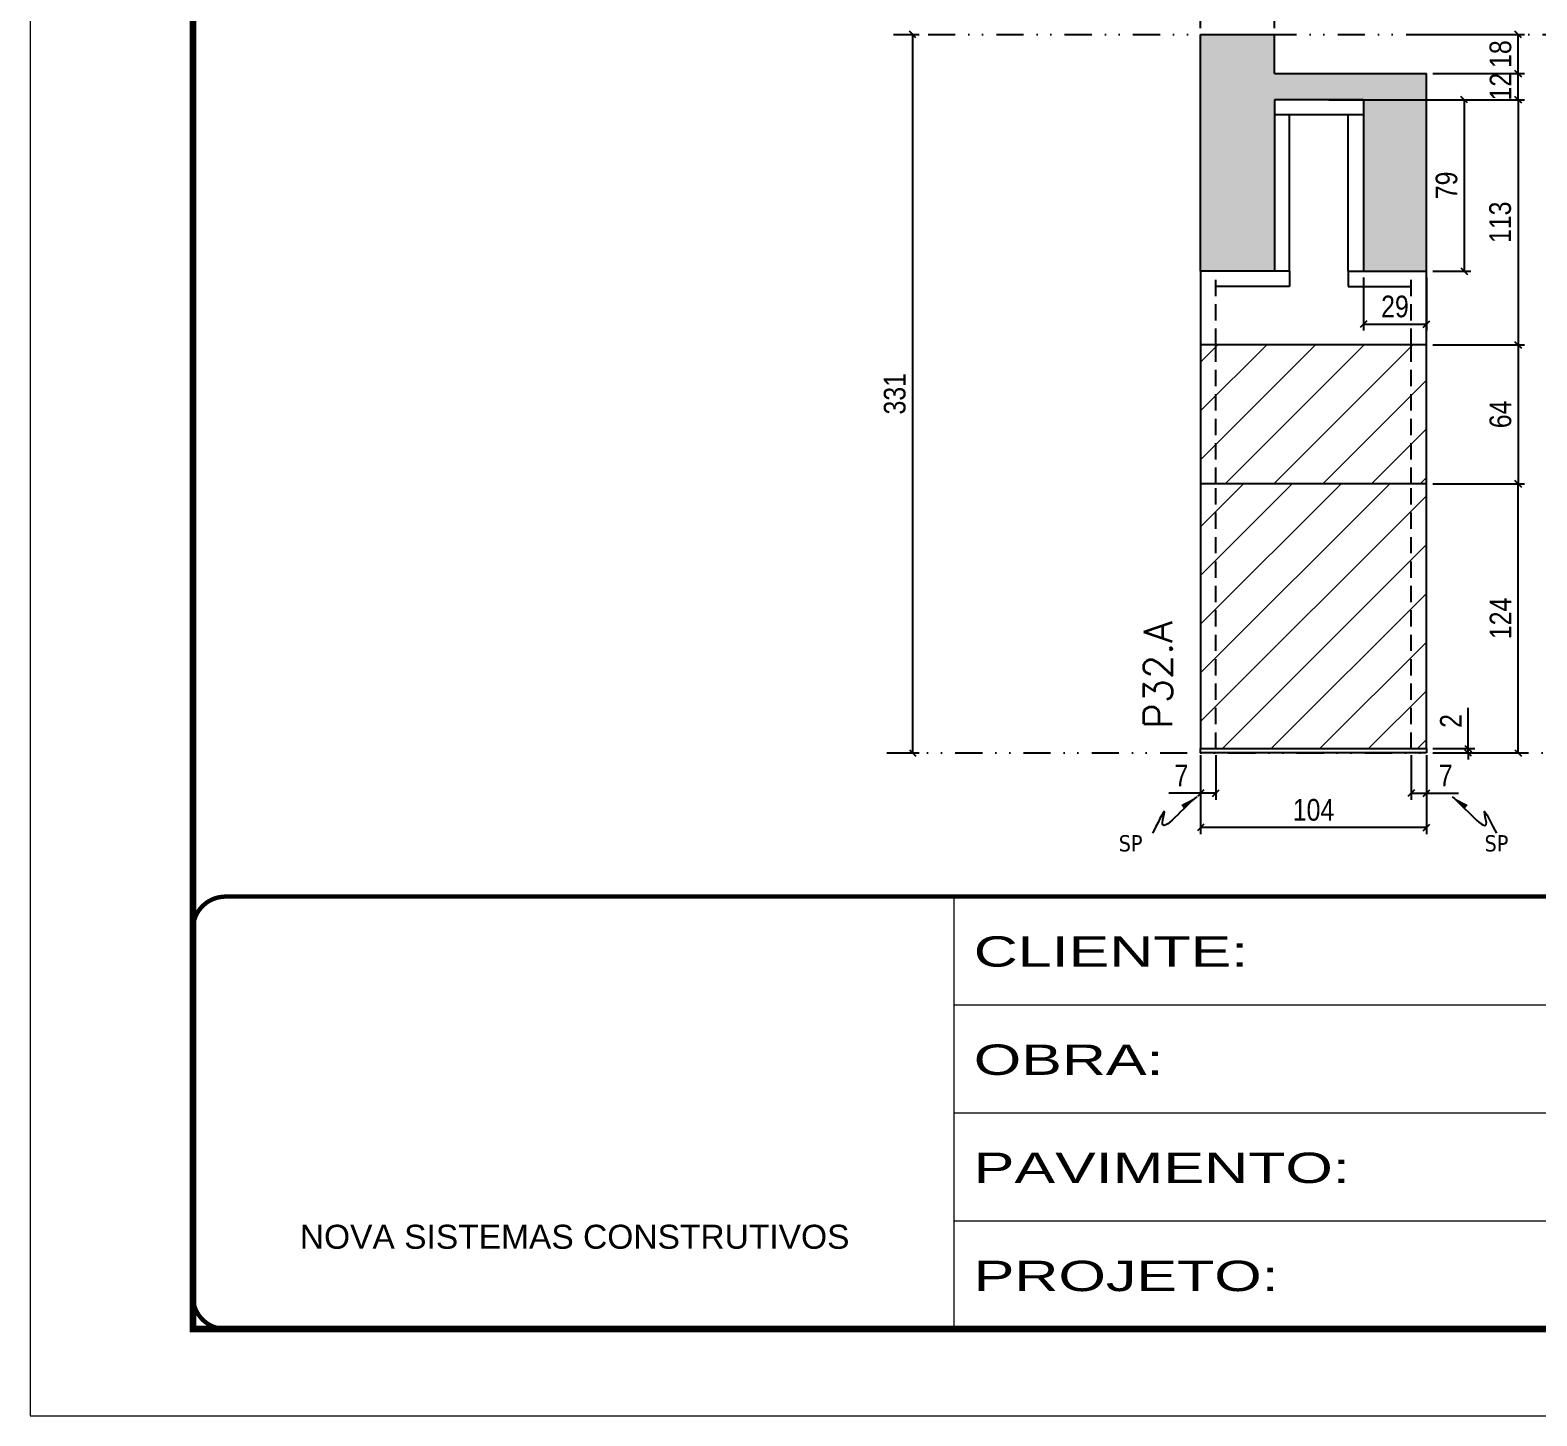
# Model space of a CAD drawing. Extents: x 808 to 7089, y -98 to 17032.
# Drawn here: x 5577 to 6271, y 9091 to 9729 of the extents above; entities that cross this region are included whole.
import ezdxf

# ---------------------------------------------------------------- set-up
doc = ezdxf.new("R2010")
doc.units = 0
for name, pattern in [('CONTINUO', [0]), ('DASHED', [0.75, 0.5, -0.25]), ('DIVIDE2', [0.625, 0.25, -0.125, 0, -0.125, 0, -0.125]), ('HIDDEN', [0.375, 0.25, -0.125])]:
    doc.linetypes.add(name, pattern=pattern)
for name, color, linetype in [('COTA', 241, 'Continuous'), ('Nível', 160, 'Continuous'), ('Painéis', 200, 'Continuous'), ('SARR_2.2x7', 40, 'Continuous'), ('Sarrafo de Pressão', 42, 'HIDDEN'), ('texto', 7, 'Continuous')]:
    doc.layers.add(name, color=color, linetype=linetype)
for name, color, linetype, lineweight in [('Folhas', 255, 'Continuous', 9), ('REAPROVEITAMENTO', 251, 'Continuous', 9), ('SARRAFO DE PRESSAO', 251, 'DASHED', 9), ('Texto Seção', 7, 'Continuous', 15)]:
    doc.layers.add(name, color=color, linetype=linetype, lineweight=lineweight)
doc.styles.add('ARIAL', font='arial.ttf')
doc.styles.add('COTA TECNICA', font='techl___.ttf', dxfattribs={"height": 10})
doc.styles.add('COTA TECNICA-50', font='techl___.ttf', dxfattribs={"height": 10})
doc.styles.add('REGUA-120', font='ROMANS.shx', dxfattribs={"height": 15})
doc.styles.get("Standard").update_dxf_attribs({"font": 'arial.ttf'})
doc.styles.add('Tecnologia', font='')
doc.styles.get('Tecnologia').set_extended_font_data('Forgotten Futurist')
doc.dimstyles.new('COTA PAINEL-50', dxfattribs={"dimtxt": 10, "dimasz": 3, "dimexe": 3, "dimexo": 3, "dimgap": 3, "dimtad": 1, "dimdec": 1, "dimzin": 12, "dimdsep": 46, "dimtxsty": 'COTA TECNICA-50', "dimblk1": 'OBLIQUE', "dimblk2": 'OBLIQUE', "dimsah": 1, "dimcen": 0.9, "dimclrd": 4, "dimclre": 4, "dimclrt": 240, "dimadec": 1, "dimazin": 3, "dimtfac": 1, "dimtdec": 1, "dimtmove": 0, "dimatfit": 3, "dimfxl": 1, "dimtolj": 1, "dimtzin": 12, "dimarcsym": 0})
doc.dimstyles.new('PAINEL', dxfattribs={"dimtxt": 10, "dimasz": 3, "dimexe": 3, "dimexo": 3, "dimgap": 3, "dimtad": 1, "dimdec": 1, "dimzin": 12, "dimdsep": 46, "dimtxsty": 'COTA TECNICA', "dimblk1": 'OBLIQUE', "dimblk2": 'OBLIQUE', "dimsah": 1, "dimcen": 0.9, "dimclrd": 4, "dimclre": 4, "dimclrt": 240, "dimadec": 1, "dimazin": 3, "dimtfac": 1, "dimtdec": 1, "dimtmove": 0, "dimatfit": 3, "dimfxl": 1, "dimtolj": 1, "dimtzin": 12, "dimarcsym": 0})
doc.dimstyles.get("Standard").update_dxf_attribs({"dimtxt": 0.18, "dimasz": 0.18, "dimexe": 0.18, "dimexo": 0.0625, "dimgap": 0.09, "dimtad": 0, "dimtih": 1, "dimtoh": 1, "dimdec": 4, "dimzin": 0, "dimdsep": 46, "dimtxsty": 'Standard', "dimcen": 0.09, "dimadec": 0, "dimazin": 0, "dimtfac": 1, "dimtdec": 4, "dimtofl": 0, "dimtmove": 0, "dimatfit": 3, "dimfxl": 1, "dimtolj": 1, "dimtzin": 0, "dimarcsym": 0})

# ---------------------------------------------------------------- blocks, each defined once
blk = doc.blocks.new('9999999999')
at = {"color": 30, "linetype": 'CONTINUO'}
for p, q in [((98564.56, 34230.21), (98564.56, 34429.45)), ((98564.56, 34379.64), (99583.98, 34379.64)), ((98564.56, 34329.83), (99487.98, 34329.83)), ((98564.56, 34280.02), (99487.98, 34280.02))]:
    blk.add_line(p, q, dxfattribs=at)
at = {"color": 30, "linetype": 'CONTINUO', "const_width": 2}
blk.add_lwpolyline([(99583.98, 34230.21), (99583.98, 34414.45, 0.414214), (99568.98, 34429.45), (98228.98, 34429.45, 0.414214), (98213.98, 34414.45), (98213.98, 34245.21, 0.414214), (98228.98, 34230.21), (99583.98, 34230.21)], format="xyb", dxfattribs=at)
at = {"layer": 'Folhas'}
blk.add_lwpolyline([(98138.98, 34190.21), (99623.98, 34190.21), (99623.98, 35240.21), (98138.98, 35240.21)], close=True, dxfattribs=at)
at = {"layer": 'Folhas', "color": 30, "const_width": 3}
blk.add_lwpolyline([(98213.98, 34230.21), (99583.98, 34230.21), (99583.98, 35200.21), (98213.98, 35200.21)], close=True, dxfattribs=at)
at = {"color": 7, "linetype": 'Continuous', "ltscale": 5, "style": 'ARIAL'}
blk.add_text('NOVA SISTEMAS CONSTRUTIVOS', height=11.0592, dxfattribs=at).set_placement((98263.19, 34267.21))
at = {"layer": 'Folhas', "color": 7, "style": 'Tecnologia', "width": 1.5}
for s, p in [('CLIENTE:', (98573.65, 34397.17)), ('OBRA:', (98573.65, 34347.31)), ('PAVIMENTO:', (98573.65, 34297.5)), ('PROJETO:', (98573.65, 34247.69))]:
    blk.add_text(s, height=14, dxfattribs=at).set_placement(p)
blk = doc.blocks.new('_Oblique')
at = {"color": 0, "linetype": 'ByBlock', "lineweight": -2}
blk.add_line((-0.5, -0.5), (0.5, 0.5), dxfattribs=at)
blk = doc.blocks.new('*D976')
at = {"layer": 'COTA', "color": 4, "lineweight": -2, "transparency": 16777216}
for p, q in [((5974.34, 9727.44), (5986.19, 9727.44)), ((5983.19, 9396.44), (5983.19, 9727.44)), ((5974.34, 9396.44), (5986.19, 9396.44))]:
    blk.add_line(p, q, dxfattribs=at)
at = {"layer": 'Defpoints', "color": 0, "transparency": 16777216}
for p in [(5971.34, 9727.44), (5983.19, 9727.44), (5971.34, 9396.44)]:
    blk.add_point(p, dxfattribs=at)
at = {"layer": 'COTA', "color": 4, "lineweight": -2, "transparency": 16777216, "xscale": 3, "yscale": 3, "zscale": 3}
for p, rotation in [((5983.19, 9727.44), 90), ((5983.19, 9396.44), 270)]:
    blk.add_blockref('_Oblique', p, dxfattribs=dict(at, rotation=rotation))
at = {"layer": 'COTA', "color": 240, "transparency": 16777216, "insert": (5974.97, 9561.94), "char_height": 10, "attachment_point": 5, "rotation": 90, "style": 'COTA TECNICA-50'}
blk.add_mtext('\\A1;331', dxfattribs=at)
blk = doc.blocks.new('*D946')
at = {"layer": 'COTA', "color": 4, "lineweight": -2, "transparency": 16777216}
for p, q in [((6115.84, 9395.44), (6115.84, 9359.08)), ((6219.84, 9395.44), (6219.84, 9359.08)), ((6219.84, 9362.08), (6115.84, 9362.08))]:
    blk.add_line(p, q, dxfattribs=at)
at = {"layer": 'Defpoints', "color": 0, "transparency": 16777216}
for p in [(6115.84, 9398.44), (6219.84, 9398.44), (6115.84, 9362.08)]:
    blk.add_point(p, dxfattribs=at)
at = {"layer": 'COTA', "color": 4, "lineweight": -2, "transparency": 16777216, "xscale": 3, "yscale": 3, "zscale": 3, "rotation": 180}
blk.add_blockref('_Oblique', (6115.84, 9362.08), dxfattribs=at)
at = {"layer": 'COTA', "color": 4, "lineweight": -2, "transparency": 16777216, "xscale": 3, "yscale": 3, "zscale": 3}
blk.add_blockref('_Oblique', (6219.84, 9362.08), dxfattribs=at)
at = {"layer": 'COTA', "color": 240, "transparency": 16777216, "insert": (6167.84, 9370.18), "char_height": 10, "attachment_point": 5, "style": 'COTA TECNICA'}
blk.add_mtext('\\A1;104', dxfattribs=at)
blk = doc.blocks.new('*D947')
at = {"layer": 'COTA', "color": 4, "lineweight": -2, "transparency": 16777216}
for p, q in [((6212.84, 9395.44), (6212.84, 9374.93)), ((6219.84, 9393.44), (6219.84, 9374.93)), ((6212.84, 9377.93), (6219.84, 9377.93)), ((6219.84, 9377.93), (6234.57, 9377.93))]:
    blk.add_line(p, q, dxfattribs=at)
at = {"layer": 'Defpoints', "color": 0, "transparency": 16777216}
for p in [(6212.84, 9398.44), (6219.84, 9396.44), (6219.84, 9377.93)]:
    blk.add_point(p, dxfattribs=at)
at = {"layer": 'COTA', "color": 4, "lineweight": -2, "transparency": 16777216, "xscale": 3, "yscale": 3, "zscale": 3, "rotation": 180}
blk.add_blockref('_Oblique', (6212.84, 9377.93), dxfattribs=at)
at = {"layer": 'COTA', "color": 4, "lineweight": -2, "transparency": 16777216, "xscale": 3, "yscale": 3, "zscale": 3}
blk.add_blockref('_Oblique', (6219.84, 9377.93), dxfattribs=at)
at = {"layer": 'COTA', "color": 240, "transparency": 16777216, "insert": (6228.71, 9386), "char_height": 10, "attachment_point": 5, "style": 'COTA TECNICA-50'}
blk.add_mtext('\\A1;7', dxfattribs=at)
blk = doc.blocks.new('*D948')
at = {"layer": 'COTA', "color": 4, "lineweight": -2, "transparency": 16777216}
for p, q in [((6115.84, 9393.44), (6115.84, 9374.93)), ((6122.84, 9395.44), (6122.84, 9374.93)), ((6115.84, 9377.93), (6101.11, 9377.93)), ((6122.84, 9377.93), (6115.84, 9377.93))]:
    blk.add_line(p, q, dxfattribs=at)
at = {"layer": 'Defpoints', "color": 0, "transparency": 16777216}
for p in [(6122.84, 9398.44), (6115.84, 9396.44), (6115.84, 9377.93)]:
    blk.add_point(p, dxfattribs=at)
at = {"layer": 'COTA', "color": 4, "lineweight": -2, "transparency": 16777216, "xscale": 3, "yscale": 3, "zscale": 3, "rotation": 180}
blk.add_blockref('_Oblique', (6115.84, 9377.93), dxfattribs=at)
at = {"layer": 'COTA', "color": 4, "lineweight": -2, "transparency": 16777216, "xscale": 3, "yscale": 3, "zscale": 3}
blk.add_blockref('_Oblique', (6122.84, 9377.93), dxfattribs=at)
at = {"layer": 'COTA', "color": 240, "transparency": 16777216, "insert": (6106.97, 9386), "char_height": 10, "attachment_point": 5, "style": 'COTA TECNICA-50'}
blk.add_mtext('\\A1;7', dxfattribs=at)
blk = doc.blocks.new('*D949')
at = {"layer": 'COTA', "color": 4, "linetype": 'ByBlock', "lineweight": -2, "transparency": 16777216}
for p, q in [((6222.84, 9520.44), (6265.07, 9520.44)), ((6262.07, 9396.44), (6262.07, 9520.44)), ((6222.84, 9396.44), (6265.07, 9396.44))]:
    blk.add_line(p, q, dxfattribs=at)
at = {"layer": 'Defpoints', "color": 0, "linetype": 'ByBlock', "transparency": 16777216}
for p in [(6219.84, 9520.44), (6262.07, 9520.44), (6219.84, 9396.44)]:
    blk.add_point(p, dxfattribs=at)
at = {"layer": 'COTA', "color": 4, "linetype": 'ByBlock', "lineweight": -2, "transparency": 16777216, "xscale": 3, "yscale": 3, "zscale": 3}
for p, rotation in [((6262.07, 9520.44), 90), ((6262.07, 9396.44), 270)]:
    blk.add_blockref('_Oblique', p, dxfattribs=dict(at, rotation=rotation))
at = {"layer": 'COTA', "color": 240, "linetype": 'ByBlock', "transparency": 16777216, "insert": (6254, 9458.44), "char_height": 10, "attachment_point": 5, "rotation": 90, "style": 'COTA TECNICA'}
blk.add_mtext('\\A1;124', dxfattribs=at)
blk = doc.blocks.new('*D950')
at = {"layer": 'COTA', "color": 4, "lineweight": -2, "transparency": 16777216}
for p, q in [((6239.1, 9398.44), (6239.1, 9417.24)), ((6222.84, 9398.44), (6242.1, 9398.44)), ((6239.1, 9396.44), (6239.1, 9398.44)), ((6222.84, 9396.44), (6242.1, 9396.44)), ((6239.1, 9396.44), (6239.1, 9393.44))]:
    blk.add_line(p, q, dxfattribs=at)
at = {"layer": 'Defpoints', "color": 0, "transparency": 16777216}
for p in [(6219.84, 9398.44), (6219.84, 9396.44), (6239.1, 9396.44)]:
    blk.add_point(p, dxfattribs=at)
at = {"layer": 'COTA', "color": 4, "lineweight": -2, "transparency": 16777216, "xscale": 3, "yscale": 3, "zscale": 3}
for p, rotation in [((6239.1, 9398.44), 270), ((6239.1, 9396.44), 90)]:
    blk.add_blockref('_Oblique', p, dxfattribs=dict(at, rotation=rotation))
at = {"layer": 'COTA', "color": 240, "transparency": 16777216, "insert": (6231.1, 9411.19), "char_height": 10, "attachment_point": 5, "rotation": 90, "style": 'COTA TECNICA-50'}
blk.add_mtext('\\A1;2', dxfattribs=at)
blk = doc.blocks.new('*D951')
at = {"layer": 'COTA', "color": 4, "lineweight": -2, "transparency": 16777216}
for p, q in [((6222.84, 9584.44), (6265.07, 9584.44)), ((6262.07, 9584.44), (6262.07, 9520.44)), ((6222.84, 9520.44), (6265.07, 9520.44))]:
    blk.add_line(p, q, dxfattribs=at)
at = {"layer": 'Defpoints', "color": 0, "transparency": 16777216}
for p in [(6219.84, 9584.44), (6219.84, 9520.44), (6262.07, 9520.44)]:
    blk.add_point(p, dxfattribs=at)
at = {"layer": 'COTA', "color": 4, "lineweight": -2, "transparency": 16777216, "xscale": 3, "yscale": 3, "zscale": 3}
for p, rotation in [((6262.07, 9584.44), 90), ((6262.07, 9520.44), 270)]:
    blk.add_blockref('_Oblique', p, dxfattribs=dict(at, rotation=rotation))
at = {"layer": 'COTA', "color": 240, "transparency": 16777216, "insert": (6253.97, 9552.44), "char_height": 10, "attachment_point": 5, "rotation": 90, "style": 'COTA TECNICA'}
blk.add_mtext('\\A1;64', dxfattribs=at)
blk = doc.blocks.new('*D955')
at = {"layer": 'COTA', "color": 4, "lineweight": -2, "transparency": 16777216}
for p, q in [((6174.84, 9697.44), (6265.07, 9697.44)), ((6262.07, 9697.44), (6262.07, 9584.44)), ((6222.84, 9584.44), (6265.07, 9584.44))]:
    blk.add_line(p, q, dxfattribs=at)
at = {"layer": 'Defpoints', "color": 0, "transparency": 16777216}
for p in [(6171.84, 9697.44), (6219.84, 9584.44), (6262.07, 9584.44)]:
    blk.add_point(p, dxfattribs=at)
at = {"layer": 'COTA', "color": 4, "lineweight": -2, "transparency": 16777216, "xscale": 3, "yscale": 3, "zscale": 3}
for p, rotation in [((6262.07, 9697.44), 90), ((6262.07, 9584.44), 270)]:
    blk.add_blockref('_Oblique', p, dxfattribs=dict(at, rotation=rotation))
at = {"layer": 'COTA', "color": 240, "transparency": 16777216, "insert": (6253.85, 9640.94), "char_height": 10, "attachment_point": 5, "rotation": 90, "style": 'COTA TECNICA'}
blk.add_mtext('\\A1;113', dxfattribs=at)
blk = doc.blocks.new('*D956')
at = {"layer": 'COTA', "color": 4, "lineweight": -2, "transparency": 16777216}
for p, q in [((6222.84, 9709.44), (6265.07, 9709.44)), ((6262.07, 9697.44), (6262.07, 9709.44)), ((6193.84, 9697.44), (6265.07, 9697.44))]:
    blk.add_line(p, q, dxfattribs=at)
at = {"layer": 'Defpoints', "color": 0, "transparency": 16777216}
for p in [(6219.84, 9709.44), (6262.07, 9709.44), (6190.84, 9697.44)]:
    blk.add_point(p, dxfattribs=at)
at = {"layer": 'COTA', "color": 4, "lineweight": -2, "transparency": 16777216, "xscale": 3, "yscale": 3, "zscale": 3}
for p, rotation in [((6262.07, 9709.44), 90), ((6262.07, 9697.44), 270)]:
    blk.add_blockref('_Oblique', p, dxfattribs=dict(at, rotation=rotation))
at = {"layer": 'COTA', "color": 240, "transparency": 16777216, "insert": (6254.01, 9703.44), "char_height": 10, "attachment_point": 5, "rotation": 90, "style": 'COTA TECNICA'}
blk.add_mtext('\\A1;12', dxfattribs=at)
blk = doc.blocks.new('*D957')
at = {"layer": 'COTA', "color": 4, "lineweight": -2, "transparency": 16777216}
for p, q in [((6222.84, 9727.44), (6265.07, 9727.44)), ((6262.07, 9709.44), (6262.07, 9727.44)), ((6222.84, 9709.44), (6265.07, 9709.44))]:
    blk.add_line(p, q, dxfattribs=at)
at = {"layer": 'Defpoints', "color": 0, "transparency": 16777216}
for p in [(6219.84, 9727.44), (6262.07, 9727.44), (6219.84, 9709.44)]:
    blk.add_point(p, dxfattribs=at)
at = {"layer": 'COTA', "color": 4, "lineweight": -2, "transparency": 16777216, "xscale": 3, "yscale": 3, "zscale": 3}
for p, rotation in [((6262.07, 9727.44), 90), ((6262.07, 9709.44), 270)]:
    blk.add_blockref('_Oblique', p, dxfattribs=dict(at, rotation=rotation))
at = {"layer": 'COTA', "color": 240, "transparency": 16777216, "insert": (6253.98, 9718.44), "char_height": 10, "attachment_point": 5, "rotation": 90, "style": 'COTA TECNICA'}
blk.add_mtext('\\A1;18', dxfattribs=at)
blk = doc.blocks.new('*D977')
at = {"layer": 'COTA', "color": 4, "lineweight": -2, "transparency": 16777216}
for p, q in [((6193.84, 9697.44), (6240.23, 9697.44)), ((6237.23, 9697.44), (6237.23, 9618.44)), ((6222.84, 9618.44), (6240.23, 9618.44))]:
    blk.add_line(p, q, dxfattribs=at)
at = {"layer": 'Defpoints', "color": 0, "transparency": 16777216}
for p in [(6190.84, 9697.44), (6219.84, 9618.44), (6237.23, 9618.44)]:
    blk.add_point(p, dxfattribs=at)
at = {"layer": 'COTA', "color": 4, "lineweight": -2, "transparency": 16777216, "xscale": 3, "yscale": 3, "zscale": 3}
for p, rotation in [((6237.23, 9697.44), 90), ((6237.23, 9618.44), 270)]:
    blk.add_blockref('_Oblique', p, dxfattribs=dict(at, rotation=rotation))
at = {"layer": 'COTA', "color": 240, "transparency": 16777216, "insert": (6229.13, 9657.94), "char_height": 10, "attachment_point": 5, "rotation": 90, "style": 'COTA TECNICA'}
blk.add_mtext('\\A1;79', dxfattribs=at)
blk = doc.blocks.new('*D969')
at = {"layer": 'COTA', "color": 4, "lineweight": -2, "transparency": 16777216}
for p, q in [((6190.84, 9615.44), (6190.84, 9591.02)), ((6219.84, 9615.44), (6219.84, 9591.02)), ((6190.84, 9594.02), (6219.84, 9594.02))]:
    blk.add_line(p, q, dxfattribs=at)
at = {"layer": 'Defpoints', "color": 0, "transparency": 16777216}
for p in [(6190.84, 9618.44), (6219.84, 9618.44), (6219.84, 9594.02)]:
    blk.add_point(p, dxfattribs=at)
at = {"layer": 'COTA', "color": 4, "lineweight": -2, "transparency": 16777216, "xscale": 3, "yscale": 3, "zscale": 3, "rotation": 180}
blk.add_blockref('_Oblique', (6190.84, 9594.02), dxfattribs=at)
at = {"layer": 'COTA', "color": 4, "lineweight": -2, "transparency": 16777216, "xscale": 3, "yscale": 3, "zscale": 3}
blk.add_blockref('_Oblique', (6219.84, 9594.02), dxfattribs=at)
at = {"layer": 'COTA', "color": 240, "transparency": 16777216, "insert": (6205.34, 9602.11), "char_height": 10, "attachment_point": 5, "style": 'COTA TECNICA'}
blk.add_mtext('\\A1;29', dxfattribs=at)
blk = doc.blocks.new('*D970')
at = {"layer": 'COTA', "color": 4, "lineweight": -2, "transparency": 16777216}
for p, q in [((6115.84, 9730.44), (6115.84, 9750.87)), ((6149.84, 9747.87), (6115.84, 9747.87)), ((6149.84, 9730.44), (6149.84, 9750.87))]:
    blk.add_line(p, q, dxfattribs=at)
at = {"layer": 'Defpoints', "color": 0, "transparency": 16777216}
for p in [(6115.84, 9747.87), (6115.84, 9727.44), (6149.84, 9727.44)]:
    blk.add_point(p, dxfattribs=at)
at = {"layer": 'COTA', "color": 4, "lineweight": -2, "transparency": 16777216, "xscale": 3, "yscale": 3, "zscale": 3, "rotation": 180}
blk.add_blockref('_Oblique', (6115.84, 9747.87), dxfattribs=at)
at = {"layer": 'COTA', "color": 4, "lineweight": -2, "transparency": 16777216, "xscale": 3, "yscale": 3, "zscale": 3}
blk.add_blockref('_Oblique', (6149.84, 9747.87), dxfattribs=at)
at = {"layer": 'COTA', "color": 240, "transparency": 16777216, "insert": (6132.84, 9756.09), "char_height": 10, "attachment_point": 5, "style": 'COTA TECNICA'}
blk.add_mtext('\\A1;34', dxfattribs=at)

msp = doc.modelspace()

# ---------------------------------------------------------------- hatches: boundary and pattern name
at = {"layer": 'COTA', "linetype": 'ByBlock'}
h = msp.add_hatch(dxfattribs=at)
h.set_pattern_fill('AR-CONC', color=256, scale=0.03)
h.set_pattern_definition([(50, (3146.994, -4614.3004), (5.4655401, -0.4781726), [0.5715, -6.2865]), (355, (3146.994, -4614.3004), (-1.0573026, 5.7317054), [0.4572, -5.0292175]), (100.451445, (3147.4495, -4614.3403), (4.4082374, 5.2535326), [0.4857003, -5.3427073]), (46.1842, (3146.994, -4612.7764), (8.1323712, -1.2612698), [0.85725, -9.42975]), (96.63556, (3147.672, -4612.8815), (7.122124, 7.4227837), [0.7285507, -8.0140682]), (351.18415, (3146.994, -4612.7764), (7.122124, 7.4227837), [0.685799, -7.543792]), (21, (3147.756, -4613.1574), (4.5484317, -3.067956), [0.5715, -6.2865]), (326, (3147.756, -4613.1574), (1.8540609, 5.525639), [0.4572, -5.0292]), (71.451445, (3148.135, -4613.413), (6.4024926, 2.457683), [0.4857003, -5.3426981]), (37.5, (3146.994, -4614.3004), (0.0926581, 2.53665117), [0, -4.96824, 0, -5.1054, 0, -5.04825]), (7.5, (3146.994, -4614.3004), (2.0045899, 3.00541724), [0, -2.91084, 0, -4.85394, 0, -1.92405]), (327.5, (3145.2948, -4614.3004), (4.06771786, -0.17186232), [0, -1.905, 0, -5.9436, 0, -7.8867]), (317.5, (3144.5328, -4614.3004), (4.4438754, 0.7627947), [0, -2.4765, 0, -3.94716, 0, -5.6007])])
h.paths.add_polyline_path([(6115.84, 9618.44), (6149.84, 9618.44), (6149.84, 9697.44), (6190.84, 9697.44), (6190.84, 9618.44), (6219.84, 9618.44), (6219.84, 9709.44), (6149.84, 9709.44), (6149.84, 9727.44), (6115.84, 9727.44)])
at = {"layer": 'REAPROVEITAMENTO'}
h = msp.add_hatch(dxfattribs=at)
h.set_pattern_fill('ANSI31', color=256, scale=5)
h.set_pattern_definition([(45, (1289.384, -5756.876), (-11.22532, 11.22532), [])])
h.paths.add_polyline_path([(6219.84, 9584.44), (6115.84, 9584.44), (6115.84, 9520.44), (6219.84, 9520.44)])
h = msp.add_hatch(dxfattribs=at)
h.set_pattern_fill('ANSI31', color=256, scale=5)
h.set_pattern_definition([(45, (1289.384, -5742.876), (-11.22532, 11.22532), [])])
h.paths.add_polyline_path([(6219.84, 9520.44), (6115.84, 9520.44), (6115.84, 9398.44), (6219.84, 9398.44)])

# ---------------------------------------------------------------- linework, layer by layer
at = {"layer": 'COTA', "linetype": 'ByBlock'}
for p, q in [((6115.84, 9618.44), (6115.84, 9727.44)), ((6115.84, 9727.44), (6149.84, 9727.44)), ((6149.84, 9709.44), (6149.84, 9727.44)), ((6149.84, 9709.44), (6219.84, 9709.44)), ((6219.84, 9618.44), (6219.84, 9709.44)), ((6219.84, 9618.44), (6219.84, 9618.44))]:
    msp.add_line(p, q, dxfattribs=at)
at = {"layer": 'Nível', "color": 4, "linetype": 'DIVIDE2', "ltscale": 50}
for p, q in [((5990.29, 9727.44), (7021.67, 9727.44)), ((5971.34, 9396.44), (7021.67, 9396.44))]:
    msp.add_line(p, q, dxfattribs=at)
at = {"layer": 'Painéis'}
for p, q in [((6190.84, 9697.44), (6149.84, 9697.44)), ((6149.84, 9697.44), (6149.84, 9618.44)), ((6190.84, 9697.44), (6190.84, 9618.44)), ((6115.84, 9618.44), (6115.84, 9520.44)), ((6149.84, 9618.44), (6115.84, 9618.44)), ((6190.84, 9618.44), (6219.84, 9618.44)), ((6219.84, 9520.44), (6219.84, 9618.44)), ((6219.84, 9584.44), (6115.84, 9584.44)), ((6219.84, 9584.44), (6115.84, 9584.44))]:
    msp.add_line(p, q, dxfattribs=at)
for points in [[(6219.84, 9520.44), (6115.84, 9520.44), (6115.84, 9398.44), (6219.84, 9398.44)], [(6219.84, 9396.44), (6115.84, 9396.44), (6115.84, 9398.44), (6219.84, 9398.44)]]:
    msp.add_lwpolyline(points, close=True, dxfattribs=at)
at = {"layer": 'SARR_2.2x7'}
for p, q in [((6190.84, 9690.44), (6149.84, 9690.44)), ((6156.84, 9618.44), (6156.84, 9690.44)), ((6183.84, 9618.44), (6183.84, 9690.44)), ((6156.84, 9618.44), (6149.84, 9618.44)), ((6156.84, 9618.44), (6156.84, 9611.44)), ((6183.84, 9618.44), (6190.84, 9618.44)), ((6183.84, 9618.44), (6183.84, 9611.44)), ((6156.84, 9611.44), (6122.84, 9611.44)), ((6183.84, 9611.44), (6212.84, 9611.44))]:
    msp.add_line(p, q, dxfattribs=at)
at = {"layer": 'Sarrafo de Pressão', "ltscale": 30}
for p, q in [((6122.84, 9584.44), (6122.84, 9618.44)), ((6212.84, 9584.44), (6212.84, 9618.44)), ((6122.84, 9520.44), (6122.84, 9584.44)), ((6212.84, 9520.44), (6212.84, 9584.44)), ((6122.84, 9398.44), (6122.84, 9520.44)), ((6212.84, 9398.44), (6212.84, 9520.44))]:
    msp.add_line(p, q, dxfattribs=at)

# ---------------------------------------------------------------- block references
at = {"layer": 'SARRAFO DE PRESSAO', "color": 6, "linetype": 'ByBlock'}
msp.add_blockref('9999999999', (-92562.31, -25099.18), dxfattribs=at)

# ---------------------------------------------------------------- texts
at = {"layer": 'texto', "color": 0, "char_height": 7.5, "attachment_point": 5}
for insert in [(6083.59, 9354.76), (6252.09, 9354.76)]:
    msp.add_mtext('{\\fTahoma|b0|i0|c0|p34;\\C4;SP}', dxfattribs=dict(at, insert=insert))
at = {"layer": 'Texto Seção', "insert": (6102.74, 9407.69), "char_height": 13, "width": 285.3299, "attachment_point": 7, "rotation": 90, "style": 'REGUA-120'}
msp.add_mtext('P32.A', dxfattribs=at)

# ---------------------------------------------------------------- dimensions: what is measured, and where the dimension line sits
at = {"layer": 'COTA'}
for base, p1, p2, dimstyle, picture, middle in [((6115.84, 9747.87), (6149.84, 9727.44), (6115.84, 9727.44), 'PAINEL', '*D970', (6132.84, 9756.09)), ((6219.84, 9594.02), (6190.84, 9618.44), (6219.84, 9618.44), 'PAINEL', '*D969', (6205.34, 9602.11)), ((6219.84, 9377.93), (6212.84, 9398.44), (6219.84, 9396.44), 'COTA PAINEL-50', '*D947', (6228.71, 9386))]:
    dim = msp.add_linear_dim(base=base, p1=p1, p2=p2, dimstyle=dimstyle, dxfattribs=at)
    dim.commit()
    dim.dimension.update_dxf_attribs({"geometry": picture, "text_midpoint": middle})
for base, p1, p2, angle, dimstyle, picture, middle in [((5983.19, 9727.44), (5971.34, 9396.44), (5971.34, 9727.44), 90, 'COTA PAINEL-50', '*D976', (5974.97, 9561.94)), ((6262.07, 9727.44), (6219.84, 9709.44), (6219.84, 9727.44), 90, 'PAINEL', '*D957', (6253.98, 9718.44)), ((6262.07, 9584.44), (6171.84, 9697.44), (6219.84, 9584.44), 90, 'PAINEL', '*D955', (6253.85, 9640.94)), ((6237.23, 9618.44), (6190.84, 9697.44), (6219.84, 9618.44), 90, 'PAINEL', '*D977', (6229.13, 9657.94)), ((6262.07, 9520.44), (6219.84, 9584.44), (6219.84, 9520.44), 90, 'PAINEL', '*D951', (6253.97, 9552.44)), ((6115.84, 9377.93), (6122.84, 9398.44), (6115.84, 9396.44), 180, 'COTA PAINEL-50', '*D948', (6106.97, 9386))]:
    dim = msp.add_linear_dim(base=base, p1=p1, p2=p2, angle=angle, dimstyle=dimstyle, dxfattribs=at)
    dim.commit()
    dim.dimension.update_dxf_attribs({"geometry": picture, "text_midpoint": middle})
for base, p1, p2, dimstyle, picture, middle in [((6262.07, 9709.44), (6190.84, 9697.44), (6219.84, 9709.44), 'PAINEL', '*D956', (6262.07, 9703.44)), ((6239.1, 9396.44), (6219.84, 9398.44), (6219.84, 9396.44), 'COTA PAINEL-50', '*D950', (6239.1, 9411.19))]:
    dim = msp.add_linear_dim(base=base, p1=p1, p2=p2, angle=90, dimstyle=dimstyle, dxfattribs=at)
    dim.commit()
    dim.dimension.update_dxf_attribs({"geometry": picture, "text_midpoint": middle, "dimtype": 160})
at = {"layer": 'COTA', "linetype": 'ByBlock'}
dim = msp.add_aligned_dim(p1=(6219.84, 9396.44), p2=(6219.84, 9520.44), distance=-42.23, dimstyle='PAINEL', dxfattribs=at)
dim.commit()
dim.dimension.update_dxf_attribs({"geometry": '*D949', "text_midpoint": (6254, 9458.44)})
at = {"layer": 'COTA'}
dim = msp.add_linear_dim(base=(6115.84, 9362.08), p1=(6219.84, 9398.44), p2=(6115.84, 9398.44), angle=180, dimstyle='PAINEL', override={"dimarcsym": 2}, dxfattribs=at)
dim.commit()
dim.dimension.update_dxf_attribs({"geometry": '*D946', "text_midpoint": (6167.84, 9370.18)})

# ---------------------------------------------------------------- leaders
at = {"layer": 'COTA', "path_type": 1}
for points in [[(6114.01, 9376.26), (6098.23, 9364.42), (6099.15, 9369.23), (6093.6, 9359.45)], [(6231.67, 9376.26), (6247.45, 9364.42), (6246.53, 9369.23), (6252.08, 9359.45)]]:
    msp.add_leader(points, dimstyle='Standard', override={"dimasz": 8}, dxfattribs=at)

doc.saveas('drawing.dxf')
